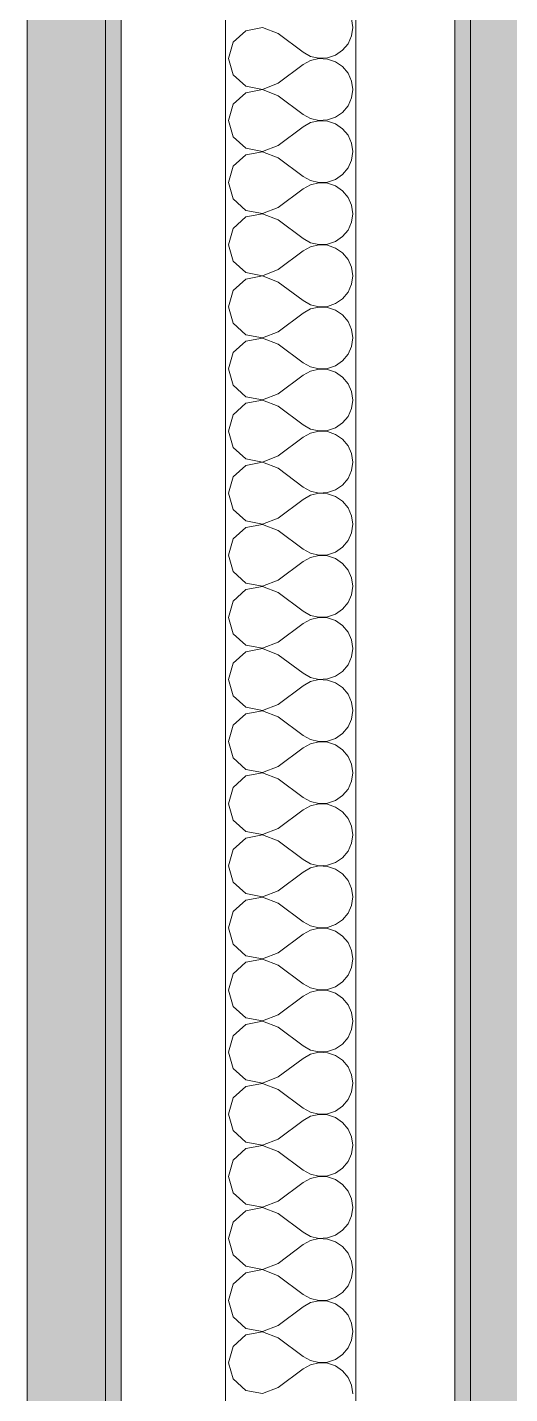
# Model space of a CAD drawing. Header units: millimetres. Extents: x -48147 to 1436659, y -488302 to 18123.
# Drawn here: x 1423918.6 to 1424011.1, y -481128 to -480866.1 of the extents above; entities that cross this region are included whole.
import ezdxf

# ---------------------------------------------------------------- set-up
doc = ezdxf.new("R2010")
doc.units = ezdxf.units.MM
doc.header["$MEASUREMENT"] = 0
doc.linetypes.add('Wipeout_Contour', pattern=[1000, 0, -1000])
doc.layers.add('New_A-25-M_Wall_Int', color=7, linetype='Continuous')
doc.layers.add('New_A-25-M_Wall_Int_Pen_No__1', color=7, linetype='Continuous', lineweight=13)
doc.layers.add('New_A-25-M_Wall_Int_Pen_No__107', color=7, linetype='Continuous', lineweight=15, true_color=0xa6a6a6)

# ---------------------------------------------------------------- blocks, each defined once
blk = doc.blocks.new('*X440', base_point=(1424163.9, -483032.8))
at = {"layer": 'New_A-25-M_Wall_Int_Pen_No__107', "linetype": 'Continuous'}
for p, q in [((1423981.01, -480866.13), (1423980.78, -480864.5)), ((1423960.49, -480866.76), (1423958.09, -480868.95)), ((1423963.69, -480866.15), (1423960.49, -480866.76)), ((1423966.72, -480867.32), (1423963.69, -480866.15)), ((1423966.72, -480867.32), (1423971.49, -480870.89)), ((1423980.78, -480867.76), (1423981.01, -480866.13)), ((1423958.09, -480868.95), (1423957.2, -480872.08)), ((1423979.07, -480870.52), (1423980.12, -480869.26)), ((1423980.12, -480869.26), (1423980.78, -480867.76)), ((1423957.2, -480872.08), (1423958.09, -480875.21)), ((1423971.49, -480870.89), (1423972.92, -480871.69)), ((1423972.92, -480872.48), (1423971.49, -480873.27)), ((1423972.92, -480871.69), (1423974.52, -480872.06)), ((1423974.52, -480872.11), (1423972.92, -480872.48)), ((1423974.52, -480872.06), (1423976.16, -480871.98)), ((1423976.16, -480872.19), (1423974.52, -480872.11)), ((1423976.16, -480871.98), (1423977.72, -480871.45)), ((1423977.72, -480872.71), (1423976.16, -480872.19)), ((1423977.72, -480871.45), (1423979.07, -480870.52)), ((1423979.07, -480873.64), (1423977.72, -480872.71)), ((1423958.09, -480875.21), (1423960.49, -480877.41)), ((1423966.72, -480876.84), (1423971.49, -480873.27)), ((1423980.12, -480874.91), (1423979.07, -480873.64)), ((1423980.78, -480876.41), (1423980.12, -480874.91)), ((1423960.49, -480877.41), (1423963.69, -480878.01)), ((1423963.69, -480878.06), (1423960.49, -480878.66)), ((1423963.69, -480878.01), (1423966.72, -480876.84)), ((1423966.72, -480879.23), (1423963.69, -480878.06)), ((1423981.01, -480878.04), (1423980.78, -480876.41)), ((1423980.78, -480879.66), (1423981.01, -480878.04)), ((1423960.49, -480878.66), (1423958.09, -480880.86)), ((1423966.72, -480879.23), (1423971.49, -480882.8)), ((1423980.12, -480881.16), (1423980.78, -480879.66)), ((1423958.09, -480880.86), (1423957.2, -480883.99)), ((1423971.49, -480882.8), (1423972.92, -480883.59)), ((1423977.72, -480883.36), (1423979.07, -480882.43)), ((1423979.07, -480882.43), (1423980.12, -480881.16)), ((1423957.2, -480883.99), (1423958.09, -480887.12)), ((1423966.72, -480888.75), (1423971.49, -480885.18)), ((1423972.92, -480884.38), (1423971.49, -480885.18)), ((1423972.92, -480883.59), (1423974.52, -480883.96)), ((1423974.52, -480884.01), (1423972.92, -480884.38)), ((1423974.52, -480883.96), (1423976.16, -480883.88)), ((1423976.16, -480884.09), (1423974.52, -480884.01)), ((1423976.16, -480883.88), (1423977.72, -480883.36)), ((1423977.72, -480884.62), (1423976.16, -480884.09)), ((1423979.07, -480885.55), (1423977.72, -480884.62)), ((1423980.12, -480886.81), (1423979.07, -480885.55)), ((1423958.09, -480887.12), (1423960.49, -480889.31)), ((1423980.78, -480888.31), (1423980.12, -480886.81)), ((1423981.01, -480889.94), (1423980.78, -480888.31)), ((1423960.49, -480890.57), (1423958.09, -480892.76)), ((1423960.49, -480889.31), (1423963.69, -480889.92)), ((1423963.69, -480889.96), (1423960.49, -480890.57)), ((1423963.69, -480889.92), (1423966.72, -480888.75)), ((1423966.72, -480891.13), (1423963.69, -480889.96)), ((1423966.72, -480891.13), (1423971.49, -480894.7)), ((1423980.78, -480891.57), (1423981.01, -480889.94)), ((1423958.09, -480892.76), (1423957.2, -480895.89)), ((1423979.07, -480894.33), (1423980.12, -480893.07)), ((1423980.12, -480893.07), (1423980.78, -480891.57)), ((1423957.2, -480895.89), (1423958.09, -480899.02)), ((1423971.49, -480894.7), (1423972.92, -480895.5)), ((1423972.92, -480896.29), (1423971.49, -480897.08)), ((1423972.92, -480895.5), (1423974.52, -480895.87)), ((1423974.52, -480895.92), (1423972.92, -480896.29)), ((1423974.52, -480895.87), (1423976.16, -480895.79)), ((1423976.16, -480896), (1423974.52, -480895.92)), ((1423976.16, -480895.79), (1423977.72, -480895.26)), ((1423977.72, -480896.52), (1423976.16, -480896)), ((1423977.72, -480895.26), (1423979.07, -480894.33)), ((1423958.09, -480899.02), (1423960.49, -480901.22)), ((1423966.72, -480900.65), (1423971.49, -480897.08)), ((1423979.07, -480897.45), (1423977.72, -480896.52)), ((1423980.12, -480898.72), (1423979.07, -480897.45)), ((1423980.78, -480900.22), (1423980.12, -480898.72)), ((1423960.49, -480901.22), (1423963.69, -480901.82)), ((1423963.69, -480901.82), (1423966.72, -480900.65)), ((1423981.01, -480901.84), (1423980.78, -480900.22)), ((1423960.49, -480902.47), (1423958.09, -480904.67)), ((1423963.69, -480901.87), (1423960.49, -480902.47)), ((1423966.72, -480903.04), (1423963.69, -480901.87)), ((1423966.72, -480903.04), (1423971.49, -480906.61)), ((1423980.12, -480904.97), (1423980.78, -480903.47)), ((1423980.78, -480903.47), (1423981.01, -480901.84)), ((1423958.09, -480904.67), (1423957.2, -480907.8)), ((1423971.49, -480906.61), (1423972.92, -480907.4)), ((1423977.72, -480907.17), (1423979.07, -480906.24)), ((1423979.07, -480906.24), (1423980.12, -480904.97)), ((1423957.2, -480907.8), (1423958.09, -480910.93)), ((1423966.72, -480912.56), (1423971.49, -480908.99)), ((1423972.92, -480908.19), (1423971.49, -480908.99)), ((1423972.92, -480907.4), (1423974.52, -480907.77)), ((1423974.52, -480907.82), (1423972.92, -480908.19)), ((1423974.52, -480907.77), (1423976.16, -480907.69)), ((1423976.16, -480907.9), (1423974.52, -480907.82)), ((1423976.16, -480907.69), (1423977.72, -480907.17)), ((1423977.72, -480908.43), (1423976.16, -480907.9)), ((1423979.07, -480909.36), (1423977.72, -480908.43)), ((1423980.12, -480910.62), (1423979.07, -480909.36)), ((1423958.09, -480910.93), (1423960.49, -480913.12)), ((1423980.78, -480912.12), (1423980.12, -480910.62)), ((1423981.01, -480913.75), (1423980.78, -480912.12)), ((1423960.49, -480914.38), (1423958.09, -480916.57)), ((1423960.49, -480913.12), (1423963.69, -480913.73)), ((1423963.69, -480913.77), (1423960.49, -480914.38)), ((1423963.69, -480913.73), (1423966.72, -480912.56)), ((1423966.72, -480914.94), (1423963.69, -480913.77)), ((1423980.78, -480915.38), (1423981.01, -480913.75)), ((1423958.09, -480916.57), (1423957.2, -480919.7)), ((1423966.72, -480914.94), (1423971.49, -480918.51)), ((1423979.07, -480918.14), (1423980.12, -480916.88)), ((1423980.12, -480916.88), (1423980.78, -480915.38)), ((1423957.2, -480919.7), (1423958.09, -480922.83)), ((1423971.49, -480918.51), (1423972.92, -480919.31)), ((1423972.92, -480919.31), (1423974.52, -480919.68)), ((1423974.52, -480919.73), (1423972.92, -480920.1)), ((1423974.52, -480919.68), (1423976.16, -480919.6)), ((1423976.16, -480919.81), (1423974.52, -480919.73)), ((1423976.16, -480919.6), (1423977.72, -480919.07)), ((1423977.72, -480920.33), (1423976.16, -480919.81)), ((1423977.72, -480919.07), (1423979.07, -480918.14)), ((1423966.72, -480924.46), (1423971.49, -480920.89)), ((1423972.92, -480920.1), (1423971.49, -480920.89)), ((1423979.07, -480921.26), (1423977.72, -480920.33)), ((1423980.12, -480922.52), (1423979.07, -480921.26)), ((1423980.78, -480924.03), (1423980.12, -480922.52)), ((1423958.09, -480922.83), (1423960.49, -480925.03)), ((1423960.49, -480925.03), (1423963.69, -480925.63)), ((1423963.69, -480925.63), (1423966.72, -480924.46)), ((1423981.01, -480925.65), (1423980.78, -480924.03)), ((1423960.49, -480926.28), (1423958.09, -480928.48)), ((1423963.69, -480925.68), (1423960.49, -480926.28)), ((1423966.72, -480926.84), (1423963.69, -480925.68)), ((1423966.72, -480926.84), (1423971.49, -480930.42)), ((1423980.12, -480928.78), (1423980.78, -480927.28)), ((1423980.78, -480927.28), (1423981.01, -480925.65)), ((1423958.09, -480928.48), (1423957.2, -480931.61)), ((1423971.49, -480930.42), (1423972.92, -480931.21)), ((1423977.72, -480930.98), (1423979.07, -480930.05)), ((1423979.07, -480930.05), (1423980.12, -480928.78)), ((1423957.2, -480931.61), (1423958.09, -480934.74)), ((1423966.72, -480936.37), (1423971.49, -480932.8)), ((1423972.92, -480932), (1423971.49, -480932.8)), ((1423972.92, -480931.21), (1423974.52, -480931.58)), ((1423974.52, -480931.63), (1423972.92, -480932)), ((1423974.52, -480931.58), (1423976.16, -480931.5)), ((1423976.16, -480931.71), (1423974.52, -480931.63)), ((1423976.16, -480931.5), (1423977.72, -480930.98)), ((1423977.72, -480932.23), (1423976.16, -480931.71)), ((1423979.07, -480933.16), (1423977.72, -480932.23)), ((1423958.09, -480934.74), (1423960.49, -480936.93)), ((1423980.12, -480934.43), (1423979.07, -480933.16)), ((1423980.78, -480935.93), (1423980.12, -480934.43)), ((1423960.49, -480938.19), (1423958.09, -480940.38)), ((1423960.49, -480936.93), (1423963.69, -480937.53)), ((1423963.69, -480937.58), (1423960.49, -480938.19)), ((1423963.69, -480937.53), (1423966.72, -480936.37)), ((1423966.72, -480938.75), (1423963.69, -480937.58)), ((1423981.01, -480937.56), (1423980.78, -480935.93)), ((1423980.78, -480939.19), (1423981.01, -480937.56)), ((1423958.09, -480940.38), (1423957.2, -480943.51)), ((1423966.72, -480938.75), (1423971.49, -480942.32)), ((1423979.07, -480941.95), (1423980.12, -480940.69)), ((1423980.12, -480940.69), (1423980.78, -480939.19)), ((1423957.2, -480943.51), (1423958.09, -480946.64)), ((1423971.49, -480942.32), (1423972.92, -480943.12)), ((1423972.92, -480943.12), (1423974.52, -480943.49)), ((1423974.52, -480943.54), (1423972.92, -480943.91)), ((1423974.52, -480943.49), (1423976.16, -480943.41)), ((1423976.16, -480943.61), (1423974.52, -480943.54)), ((1423976.16, -480943.41), (1423977.72, -480942.88)), ((1423977.72, -480942.88), (1423979.07, -480941.95)), ((1423966.72, -480948.27), (1423971.49, -480944.7)), ((1423972.92, -480943.91), (1423971.49, -480944.7)), ((1423977.72, -480944.14), (1423976.16, -480943.61)), ((1423979.07, -480945.07), (1423977.72, -480944.14)), ((1423980.12, -480946.33), (1423979.07, -480945.07)), ((1423958.09, -480946.64), (1423960.49, -480948.84)), ((1423963.69, -480949.44), (1423966.72, -480948.27)), ((1423980.78, -480947.84), (1423980.12, -480946.33)), ((1423981.01, -480949.46), (1423980.78, -480947.84)), ((1423960.49, -480950.09), (1423958.09, -480952.29)), ((1423960.49, -480948.84), (1423963.69, -480949.44)), ((1423963.69, -480949.49), (1423960.49, -480950.09)), ((1423966.72, -480950.65), (1423963.69, -480949.49)), ((1423966.72, -480950.65), (1423971.49, -480954.23)), ((1423980.12, -480952.59), (1423980.78, -480951.09)), ((1423980.78, -480951.09), (1423981.01, -480949.46)), ((1423958.09, -480952.29), (1423957.2, -480955.42)), ((1423977.72, -480954.79), (1423979.07, -480953.86)), ((1423979.07, -480953.86), (1423980.12, -480952.59)), ((1423957.2, -480955.42), (1423958.09, -480958.55)), ((1423966.72, -480960.18), (1423971.49, -480956.61)), ((1423971.49, -480954.23), (1423972.92, -480955.02)), ((1423972.92, -480955.81), (1423971.49, -480956.61)), ((1423972.92, -480955.02), (1423974.52, -480955.39)), ((1423974.52, -480955.44), (1423972.92, -480955.81)), ((1423974.52, -480955.39), (1423976.16, -480955.31)), ((1423976.16, -480955.52), (1423974.52, -480955.44)), ((1423976.16, -480955.31), (1423977.72, -480954.79)), ((1423977.72, -480956.04), (1423976.16, -480955.52)), ((1423979.07, -480956.97), (1423977.72, -480956.04)), ((1423958.09, -480958.55), (1423960.49, -480960.74)), ((1423980.12, -480958.24), (1423979.07, -480956.97)), ((1423980.78, -480959.74), (1423980.12, -480958.24)), ((1423960.49, -480960.74), (1423963.69, -480961.34)), ((1423963.69, -480961.39), (1423960.49, -480962)), ((1423963.69, -480961.34), (1423966.72, -480960.18)), ((1423966.72, -480962.56), (1423963.69, -480961.39)), ((1423981.01, -480961.37), (1423980.78, -480959.74)), ((1423980.78, -480962.99), (1423981.01, -480961.37)), ((1423958.09, -480964.19), (1423957.2, -480967.32)), ((1423960.49, -480962), (1423958.09, -480964.19)), ((1423966.72, -480962.56), (1423971.49, -480966.13)), ((1423979.07, -480965.76), (1423980.12, -480964.5)), ((1423980.12, -480964.5), (1423980.78, -480962.99)), ((1423971.49, -480966.13), (1423972.92, -480966.92)), ((1423972.92, -480966.92), (1423974.52, -480967.3)), ((1423976.16, -480967.22), (1423977.72, -480966.69)), ((1423977.72, -480966.69), (1423979.07, -480965.76)), ((1423957.2, -480967.32), (1423958.09, -480970.45)), ((1423966.72, -480972.08), (1423971.49, -480968.51)), ((1423972.92, -480967.72), (1423971.49, -480968.51)), ((1423974.52, -480967.34), (1423972.92, -480967.72)), ((1423974.52, -480967.3), (1423976.16, -480967.22)), ((1423976.16, -480967.42), (1423974.52, -480967.34)), ((1423977.72, -480967.95), (1423976.16, -480967.42)), ((1423979.07, -480968.88), (1423977.72, -480967.95)), ((1423980.12, -480970.14), (1423979.07, -480968.88)), ((1423958.09, -480970.45), (1423960.49, -480972.64)), ((1423963.69, -480973.25), (1423966.72, -480972.08)), ((1423980.78, -480971.65), (1423980.12, -480970.14)), ((1423981.01, -480973.27), (1423980.78, -480971.65)), ((1423960.49, -480973.9), (1423958.09, -480976.1)), ((1423960.49, -480972.64), (1423963.69, -480973.25)), ((1423963.69, -480973.3), (1423960.49, -480973.9)), ((1423966.72, -480974.46), (1423963.69, -480973.3)), ((1423966.72, -480974.46), (1423971.49, -480978.04)), ((1423980.12, -480976.4), (1423980.78, -480974.9)), ((1423980.78, -480974.9), (1423981.01, -480973.27)), ((1423958.09, -480976.1), (1423957.2, -480979.23)), ((1423979.07, -480977.67), (1423980.12, -480976.4)), ((1423957.2, -480979.23), (1423958.09, -480982.35)), ((1423971.49, -480978.04), (1423972.92, -480978.83)), ((1423972.92, -480979.62), (1423971.49, -480980.42)), ((1423972.92, -480978.83), (1423974.52, -480979.2)), ((1423974.52, -480979.25), (1423972.92, -480979.62)), ((1423974.52, -480979.2), (1423976.16, -480979.12)), ((1423976.16, -480979.33), (1423974.52, -480979.25)), ((1423976.16, -480979.12), (1423977.72, -480978.6)), ((1423977.72, -480979.85), (1423976.16, -480979.33)), ((1423977.72, -480978.6), (1423979.07, -480977.67)), ((1423979.07, -480980.78), (1423977.72, -480979.85)), ((1423958.09, -480982.35), (1423960.49, -480984.55)), ((1423966.72, -480983.99), (1423971.49, -480980.42)), ((1423980.12, -480982.05), (1423979.07, -480980.78)), ((1423980.78, -480983.55), (1423980.12, -480982.05)), ((1423960.49, -480984.55), (1423963.69, -480985.15)), ((1423963.69, -480985.2), (1423960.49, -480985.81)), ((1423963.69, -480985.15), (1423966.72, -480983.99)), ((1423966.72, -480986.37), (1423963.69, -480985.2)), ((1423981.01, -480985.18), (1423980.78, -480983.55)), ((1423980.78, -480986.8), (1423981.01, -480985.18)), ((1423958.09, -480988), (1423957.2, -480991.13)), ((1423960.49, -480985.81), (1423958.09, -480988)), ((1423966.72, -480986.37), (1423971.49, -480989.94)), ((1423980.12, -480988.31), (1423980.78, -480986.8)), ((1423971.49, -480989.94), (1423972.92, -480990.73)), ((1423976.16, -480991.03), (1423977.72, -480990.5)), ((1423977.72, -480990.5), (1423979.07, -480989.57)), ((1423979.07, -480989.57), (1423980.12, -480988.31)), ((1423957.2, -480991.13), (1423958.09, -480994.26)), ((1423966.72, -480995.89), (1423971.49, -480992.32)), ((1423972.92, -480991.53), (1423971.49, -480992.32)), ((1423972.92, -480990.73), (1423974.52, -480991.11)), ((1423974.52, -480991.15), (1423972.92, -480991.53)), ((1423974.52, -480991.11), (1423976.16, -480991.03)), ((1423976.16, -480991.23), (1423974.52, -480991.15)), ((1423977.72, -480991.76), (1423976.16, -480991.23)), ((1423979.07, -480992.69), (1423977.72, -480991.76)), ((1423980.12, -480993.95), (1423979.07, -480992.69)), ((1423958.09, -480994.26), (1423960.49, -480996.45)), ((1423963.69, -480997.06), (1423966.72, -480995.89)), ((1423980.78, -480995.46), (1423980.12, -480993.95)), ((1423981.01, -480997.08), (1423980.78, -480995.46)), ((1423960.49, -480997.71), (1423958.09, -480999.91)), ((1423960.49, -480996.45), (1423963.69, -480997.06)), ((1423963.69, -480997.11), (1423960.49, -480997.71)), ((1423966.72, -480998.27), (1423963.69, -480997.11)), ((1423966.72, -480998.27), (1423971.49, -481001.84)), ((1423980.78, -480998.71), (1423981.01, -480997.08)), ((1423958.09, -480999.91), (1423957.2, -481003.04)), ((1423979.07, -481001.48), (1423980.12, -481000.21)), ((1423980.12, -481000.21), (1423980.78, -480998.71)), ((1423957.2, -481003.04), (1423958.09, -481006.16)), ((1423971.49, -481001.84), (1423972.92, -481002.64)), ((1423972.92, -481003.43), (1423971.49, -481004.23)), ((1423972.92, -481002.64), (1423974.52, -481003.01)), ((1423974.52, -481003.06), (1423972.92, -481003.43)), ((1423974.52, -481003.01), (1423976.16, -481002.93)), ((1423976.16, -481003.14), (1423974.52, -481003.06)), ((1423976.16, -481002.93), (1423977.72, -481002.41)), ((1423977.72, -481003.66), (1423976.16, -481003.14)), ((1423977.72, -481002.41), (1423979.07, -481001.48)), ((1423979.07, -481004.59), (1423977.72, -481003.66)), ((1423958.09, -481006.16), (1423960.49, -481008.36)), ((1423966.72, -481007.8), (1423971.49, -481004.23)), ((1423980.12, -481005.86), (1423979.07, -481004.59)), ((1423980.78, -481007.36), (1423980.12, -481005.86)), ((1423960.49, -481008.36), (1423963.69, -481008.96)), ((1423963.69, -481009.01), (1423960.49, -481009.62)), ((1423963.69, -481008.96), (1423966.72, -481007.8)), ((1423966.72, -481010.18), (1423963.69, -481009.01)), ((1423981.01, -481008.99), (1423980.78, -481007.36)), ((1423980.78, -481010.61), (1423981.01, -481008.99)), ((1423960.49, -481009.62), (1423958.09, -481011.81)), ((1423966.72, -481010.18), (1423971.49, -481013.75)), ((1423980.12, -481012.12), (1423980.78, -481010.61)), ((1423958.09, -481011.81), (1423957.2, -481014.94)), ((1423971.49, -481013.75), (1423972.92, -481014.54)), ((1423977.72, -481014.31), (1423979.07, -481013.38)), ((1423979.07, -481013.38), (1423980.12, -481012.12)), ((1423957.2, -481014.94), (1423958.09, -481018.07)), ((1423966.72, -481019.7), (1423971.49, -481016.13)), ((1423972.92, -481015.34), (1423971.49, -481016.13)), ((1423972.92, -481014.54), (1423974.52, -481014.92)), ((1423974.52, -481014.96), (1423972.92, -481015.34)), ((1423974.52, -481014.92), (1423976.16, -481014.84)), ((1423976.16, -481015.04), (1423974.52, -481014.96)), ((1423976.16, -481014.84), (1423977.72, -481014.31)), ((1423977.72, -481015.57), (1423976.16, -481015.04)), ((1423979.07, -481016.5), (1423977.72, -481015.57)), ((1423980.12, -481017.76), (1423979.07, -481016.5)), ((1423958.09, -481018.07), (1423960.49, -481020.26)), ((1423980.78, -481019.27), (1423980.12, -481017.76)), ((1423981.01, -481020.89), (1423980.78, -481019.27)), ((1423960.49, -481021.52), (1423958.09, -481023.72)), ((1423960.49, -481020.26), (1423963.69, -481020.87)), ((1423963.69, -481020.92), (1423960.49, -481021.52)), ((1423963.69, -481020.87), (1423966.72, -481019.7)), ((1423966.72, -481022.08), (1423963.69, -481020.92)), ((1423966.72, -481022.08), (1423971.49, -481025.65)), ((1423980.78, -481022.52), (1423981.01, -481020.89)), ((1423958.09, -481023.72), (1423957.2, -481026.84)), ((1423979.07, -481025.29), (1423980.12, -481024.02)), ((1423980.12, -481024.02), (1423980.78, -481022.52)), ((1423957.2, -481026.84), (1423958.09, -481029.97)), ((1423971.49, -481025.65), (1423972.92, -481026.45)), ((1423972.92, -481027.24), (1423971.49, -481028.04)), ((1423972.92, -481026.45), (1423974.52, -481026.82)), ((1423974.52, -481026.87), (1423972.92, -481027.24)), ((1423974.52, -481026.82), (1423976.16, -481026.74)), ((1423976.16, -481026.95), (1423974.52, -481026.87)), ((1423976.16, -481026.74), (1423977.72, -481026.22)), ((1423977.72, -481027.47), (1423976.16, -481026.95)), ((1423977.72, -481026.22), (1423979.07, -481025.29)), ((1423958.09, -481029.97), (1423960.49, -481032.17)), ((1423966.72, -481031.61), (1423971.49, -481028.04)), ((1423979.07, -481028.4), (1423977.72, -481027.47)), ((1423980.12, -481029.67), (1423979.07, -481028.4)), ((1423980.78, -481031.17), (1423980.12, -481029.67)), ((1423960.49, -481032.17), (1423963.69, -481032.77)), ((1423963.69, -481032.77), (1423966.72, -481031.61)), ((1423981.01, -481032.8), (1423980.78, -481031.17)), ((1423960.49, -481033.43), (1423958.09, -481035.62)), ((1423963.69, -481032.82), (1423960.49, -481033.43)), ((1423966.72, -481033.99), (1423963.69, -481032.82)), ((1423966.72, -481033.99), (1423971.49, -481037.56)), ((1423980.12, -481035.93), (1423980.78, -481034.42)), ((1423980.78, -481034.42), (1423981.01, -481032.8)), ((1423958.09, -481035.62), (1423957.2, -481038.75)), ((1423971.49, -481037.56), (1423972.92, -481038.35)), ((1423977.72, -481038.12), (1423979.07, -481037.19)), ((1423979.07, -481037.19), (1423980.12, -481035.93)), ((1423957.2, -481038.75), (1423958.09, -481041.88)), ((1423966.72, -481043.51), (1423971.49, -481039.94)), ((1423972.92, -481039.15), (1423971.49, -481039.94)), ((1423972.92, -481038.35), (1423974.52, -481038.73)), ((1423974.52, -481038.77), (1423972.92, -481039.15)), ((1423974.52, -481038.73), (1423976.16, -481038.65)), ((1423976.16, -481038.85), (1423974.52, -481038.77)), ((1423976.16, -481038.65), (1423977.72, -481038.12)), ((1423977.72, -481039.38), (1423976.16, -481038.85)), ((1423979.07, -481040.31), (1423977.72, -481039.38)), ((1423980.12, -481041.57), (1423979.07, -481040.31)), ((1423958.09, -481041.88), (1423960.49, -481044.07)), ((1423980.78, -481043.08), (1423980.12, -481041.57)), ((1423981.01, -481044.7), (1423980.78, -481043.08)), ((1423960.49, -481045.33), (1423958.09, -481047.52)), ((1423960.49, -481044.07), (1423963.69, -481044.68)), ((1423963.69, -481044.73), (1423960.49, -481045.33)), ((1423963.69, -481044.68), (1423966.72, -481043.51)), ((1423966.72, -481045.89), (1423963.69, -481044.73)), ((1423980.78, -481046.33), (1423981.01, -481044.7)), ((1423958.09, -481047.52), (1423957.2, -481050.65)), ((1423966.72, -481045.89), (1423971.49, -481049.46)), ((1423979.07, -481049.1), (1423980.12, -481047.83)), ((1423980.12, -481047.83), (1423980.78, -481046.33)), ((1423957.2, -481050.65), (1423958.09, -481053.78)), ((1423971.49, -481049.46), (1423972.92, -481050.26)), ((1423972.92, -481050.26), (1423974.52, -481050.63)), ((1423974.52, -481050.68), (1423972.92, -481051.05)), ((1423974.52, -481050.63), (1423976.16, -481050.55)), ((1423976.16, -481050.76), (1423974.52, -481050.68)), ((1423976.16, -481050.55), (1423977.72, -481050.03)), ((1423977.72, -481051.28), (1423976.16, -481050.76)), ((1423977.72, -481050.03), (1423979.07, -481049.1)), ((1423966.72, -481055.42), (1423971.49, -481051.84)), ((1423972.92, -481051.05), (1423971.49, -481051.84)), ((1423979.07, -481052.21), (1423977.72, -481051.28)), ((1423980.12, -481053.48), (1423979.07, -481052.21)), ((1423980.78, -481054.98), (1423980.12, -481053.48)), ((1423958.09, -481053.78), (1423960.49, -481055.98)), ((1423960.49, -481055.98), (1423963.69, -481056.58)), ((1423963.69, -481056.58), (1423966.72, -481055.42)), ((1423981.01, -481056.61), (1423980.78, -481054.98)), ((1423960.49, -481057.23), (1423958.09, -481059.43)), ((1423963.69, -481056.63), (1423960.49, -481057.23)), ((1423966.72, -481057.8), (1423963.69, -481056.63)), ((1423966.72, -481057.8), (1423971.49, -481061.37)), ((1423980.12, -481059.74), (1423980.78, -481058.23)), ((1423980.78, -481058.23), (1423981.01, -481056.61)), ((1423958.09, -481059.43), (1423957.2, -481062.56)), ((1423971.49, -481061.37), (1423972.92, -481062.16)), ((1423977.72, -481061.93), (1423979.07, -481061)), ((1423979.07, -481061), (1423980.12, -481059.74)), ((1423957.2, -481062.56), (1423958.09, -481065.69)), ((1423966.72, -481067.32), (1423971.49, -481063.75)), ((1423972.92, -481062.95), (1423971.49, -481063.75)), ((1423972.92, -481062.16), (1423974.52, -481062.53)), ((1423974.52, -481062.58), (1423972.92, -481062.95)), ((1423974.52, -481062.53), (1423976.16, -481062.46)), ((1423976.16, -481062.66), (1423974.52, -481062.58)), ((1423976.16, -481062.46), (1423977.72, -481061.93)), ((1423977.72, -481063.19), (1423976.16, -481062.66)), ((1423979.07, -481064.12), (1423977.72, -481063.19)), ((1423958.09, -481065.69), (1423960.49, -481067.88)), ((1423980.12, -481065.38), (1423979.07, -481064.12)), ((1423980.78, -481066.88), (1423980.12, -481065.38)), ((1423960.49, -481069.14), (1423958.09, -481071.33)), ((1423960.49, -481067.88), (1423963.69, -481068.49)), ((1423963.69, -481068.54), (1423960.49, -481069.14)), ((1423963.69, -481068.49), (1423966.72, -481067.32)), ((1423966.72, -481069.7), (1423963.69, -481068.54)), ((1423981.01, -481068.51), (1423980.78, -481066.88)), ((1423980.78, -481070.14), (1423981.01, -481068.51)), ((1423958.09, -481071.33), (1423957.2, -481074.46)), ((1423966.72, -481069.7), (1423971.49, -481073.27)), ((1423979.07, -481072.91), (1423980.12, -481071.64)), ((1423980.12, -481071.64), (1423980.78, -481070.14)), ((1423957.2, -481074.46), (1423958.09, -481077.59)), ((1423971.49, -481073.27), (1423972.92, -481074.07)), ((1423972.92, -481074.07), (1423974.52, -481074.44)), ((1423974.52, -481074.49), (1423972.92, -481074.86)), ((1423974.52, -481074.44), (1423976.16, -481074.36)), ((1423976.16, -481074.57), (1423974.52, -481074.49)), ((1423976.16, -481074.36), (1423977.72, -481073.84)), ((1423977.72, -481073.84), (1423979.07, -481072.91)), ((1423966.72, -481079.23), (1423971.49, -481075.65)), ((1423972.92, -481074.86), (1423971.49, -481075.65)), ((1423977.72, -481075.09), (1423976.16, -481074.57)), ((1423979.07, -481076.02), (1423977.72, -481075.09)), ((1423980.12, -481077.29), (1423979.07, -481076.02)), ((1423958.09, -481077.59), (1423960.49, -481079.79)), ((1423963.69, -481080.39), (1423966.72, -481079.23)), ((1423980.78, -481078.79), (1423980.12, -481077.29)), ((1423981.01, -481080.42), (1423980.78, -481078.79)), ((1423960.49, -481081.04), (1423958.09, -481083.24)), ((1423960.49, -481079.79), (1423963.69, -481080.39)), ((1423963.69, -481080.44), (1423960.49, -481081.04)), ((1423966.72, -481081.61), (1423963.69, -481080.44)), ((1423966.72, -481081.61), (1423971.49, -481085.18)), ((1423980.12, -481083.55), (1423980.78, -481082.04)), ((1423980.78, -481082.04), (1423981.01, -481080.42)), ((1423958.09, -481083.24), (1423957.2, -481086.37)), ((1423977.72, -481085.74), (1423979.07, -481084.81)), ((1423979.07, -481084.81), (1423980.12, -481083.55)), ((1423957.2, -481086.37), (1423958.09, -481089.5)), ((1423966.72, -481091.13), (1423971.49, -481087.56)), ((1423971.49, -481085.18), (1423972.92, -481085.97)), ((1423972.92, -481086.76), (1423971.49, -481087.56)), ((1423972.92, -481085.97), (1423974.52, -481086.34)), ((1423974.52, -481086.39), (1423972.92, -481086.76)), ((1423974.52, -481086.34), (1423976.16, -481086.26)), ((1423976.16, -481086.47), (1423974.52, -481086.39)), ((1423976.16, -481086.26), (1423977.72, -481085.74)), ((1423977.72, -481087), (1423976.16, -481086.47)), ((1423979.07, -481087.93), (1423977.72, -481087)), ((1423958.09, -481089.5), (1423960.49, -481091.69)), ((1423980.12, -481089.19), (1423979.07, -481087.93)), ((1423980.78, -481090.69), (1423980.12, -481089.19)), ((1423960.49, -481091.69), (1423963.69, -481092.3)), ((1423963.69, -481092.34), (1423960.49, -481092.95)), ((1423963.69, -481092.3), (1423966.72, -481091.13)), ((1423966.72, -481093.51), (1423963.69, -481092.34)), ((1423981.01, -481092.32), (1423980.78, -481090.69)), ((1423980.78, -481093.95), (1423981.01, -481092.32)), ((1423958.09, -481095.14), (1423957.2, -481098.27)), ((1423960.49, -481092.95), (1423958.09, -481095.14)), ((1423966.72, -481093.51), (1423971.49, -481097.08)), ((1423979.07, -481096.71), (1423980.12, -481095.45)), ((1423980.12, -481095.45), (1423980.78, -481093.95)), ((1423971.49, -481097.08), (1423972.92, -481097.88)), ((1423972.92, -481097.88), (1423974.52, -481098.25)), ((1423976.16, -481098.17), (1423977.72, -481097.64)), ((1423977.72, -481097.64), (1423979.07, -481096.71)), ((1423957.2, -481098.27), (1423958.09, -481101.4)), ((1423966.72, -481103.04), (1423971.49, -481099.46)), ((1423972.92, -481098.67), (1423971.49, -481099.46)), ((1423974.52, -481098.3), (1423972.92, -481098.67)), ((1423974.52, -481098.25), (1423976.16, -481098.17)), ((1423976.16, -481098.38), (1423974.52, -481098.3)), ((1423977.72, -481098.9), (1423976.16, -481098.38)), ((1423979.07, -481099.83), (1423977.72, -481098.9)), ((1423980.12, -481101.1), (1423979.07, -481099.83)), ((1423958.09, -481101.4), (1423960.49, -481103.6)), ((1423963.69, -481104.2), (1423966.72, -481103.04)), ((1423980.78, -481102.6), (1423980.12, -481101.1)), ((1423981.01, -481104.23), (1423980.78, -481102.6)), ((1423960.49, -481104.85), (1423958.09, -481107.05)), ((1423960.49, -481103.6), (1423963.69, -481104.2)), ((1423963.69, -481104.25), (1423960.49, -481104.85)), ((1423966.72, -481105.42), (1423963.69, -481104.25)), ((1423966.72, -481105.42), (1423971.49, -481108.99)), ((1423980.12, -481107.35), (1423980.78, -481105.85)), ((1423980.78, -481105.85), (1423981.01, -481104.23)), ((1423958.09, -481107.05), (1423957.2, -481110.18)), ((1423979.07, -481108.62), (1423980.12, -481107.35)), ((1423957.2, -481110.18), (1423958.09, -481113.31)), ((1423971.49, -481108.99), (1423972.92, -481109.78)), ((1423972.92, -481110.57), (1423971.49, -481111.37)), ((1423972.92, -481109.78), (1423974.52, -481110.15)), ((1423974.52, -481110.2), (1423972.92, -481110.57)), ((1423974.52, -481110.15), (1423976.16, -481110.07)), ((1423976.16, -481110.28), (1423974.52, -481110.2)), ((1423976.16, -481110.07), (1423977.72, -481109.55)), ((1423977.72, -481110.81), (1423976.16, -481110.28)), ((1423977.72, -481109.55), (1423979.07, -481108.62)), ((1423979.07, -481111.74), (1423977.72, -481110.81)), ((1423958.09, -481113.31), (1423960.49, -481115.5)), ((1423966.72, -481114.94), (1423971.49, -481111.37)), ((1423980.12, -481113), (1423979.07, -481111.74)), ((1423980.78, -481114.5), (1423980.12, -481113)), ((1423960.49, -481115.5), (1423963.69, -481116.11)), ((1423963.69, -481116.15), (1423960.49, -481116.76)), ((1423963.69, -481116.11), (1423966.72, -481114.94)), ((1423966.72, -481117.32), (1423963.69, -481116.15)), ((1423981.01, -481116.13), (1423980.78, -481114.5)), ((1423980.78, -481117.76), (1423981.01, -481116.13)), ((1423958.09, -481118.95), (1423957.2, -481122.08)), ((1423960.49, -481116.76), (1423958.09, -481118.95)), ((1423966.72, -481117.32), (1423971.49, -481120.89)), ((1423980.12, -481119.26), (1423980.78, -481117.76)), ((1423971.49, -481120.89), (1423972.92, -481121.69)), ((1423976.16, -481121.98), (1423977.72, -481121.45)), ((1423977.72, -481121.45), (1423979.07, -481120.52)), ((1423979.07, -481120.52), (1423980.12, -481119.26)), ((1423957.2, -481122.08), (1423958.09, -481125.21)), ((1423966.72, -481126.84), (1423971.49, -481123.27)), ((1423972.92, -481122.48), (1423971.49, -481123.27)), ((1423972.92, -481121.69), (1423974.52, -481122.06)), ((1423974.52, -481122.11), (1423972.92, -481122.48)), ((1423974.52, -481122.06), (1423976.16, -481121.98)), ((1423976.16, -481122.19), (1423974.52, -481122.11)), ((1423977.72, -481122.71), (1423976.16, -481122.19)), ((1423979.07, -481123.64), (1423977.72, -481122.71)), ((1423980.12, -481124.91), (1423979.07, -481123.64)), ((1423958.09, -481125.21), (1423960.49, -481127.41)), ((1423963.69, -481128.01), (1423966.72, -481126.84)), ((1423980.78, -481126.41), (1423980.12, -481124.91)), ((1423981.01, -481128.04), (1423980.78, -481126.41)), ((1423960.49, -481127.41), (1423963.69, -481128.01))]:
    blk.add_line(p, q, dxfattribs=at)
blk = doc.blocks.new('Section Elem_410_2', base_point=(1424163.9, -483032.8))
at = {"layer": 'New_A-25-M_Wall_Int_Pen_No__107', "linetype": 'Continuous'}
for points in [[(1423918.6, -479432.8), (1423918.6, -483032.8), (1423933.6, -483032.8), (1423933.6, -479432.8)], [(1424003.6, -483032.8), (1424018.6, -483032.8), (1424018.6, -479432.8), (1424003.6, -479432.8)]]:
    blk.add_hatch(color=256, dxfattribs=at).paths.add_polyline_path(points)
at = {"layer": 'New_A-25-M_Wall_Int_Pen_No__107', "linetype": 'Continuous', "lineweight": 0, "true_color": 0x535353}
blk.add_hatch(color=251, dxfattribs=at).paths.add_polyline_path([(1423933.6, -483032.8), (1423936.6, -483032.8), (1423936.6, -479432.8), (1423933.6, -479432.8)])
at = {"layer": 'New_A-25-M_Wall_Int_Pen_No__1', "linetype": 'Continuous'}
for p, q in [((1423933.6, -479432.8), (1423933.6, -483032.8)), ((1424003.6, -479432.8), (1424003.6, -483032.8)), ((1423918.6, -480032.8), (1423918.6, -483032.8))]:
    blk.add_line(p, q, dxfattribs=at)
at = {"color": 254, "linetype": 'Wipeout_Contour', "lineweight": 0, "ltscale": 6012269.916096348}
blk.add_wipeout([(1423936.6, -483032.8), (1423956.6, -483032.8), (1423956.6, -479432.8), (1423936.6, -479432.8)], dxfattribs=at).dxf.layer = 'New_A-25-M_Wall_Int'
at = {"layer": 'New_A-25-M_Wall_Int_Pen_No__1', "linetype": 'Continuous'}
blk.add_line((1423936.6, -479432.8), (1423936.6, -483032.8), dxfattribs=at)
at = {"color": 254, "linetype": 'Wipeout_Contour', "lineweight": 0, "ltscale": 6012355.178622401}
blk.add_wipeout([(1423956.6, -483032.8), (1423981.6, -483032.8), (1423981.6, -479432.8), (1423956.6, -479432.8)], dxfattribs=at).dxf.layer = 'New_A-25-M_Wall_Int'
at = {"layer": 'New_A-25-M_Wall_Int_Pen_No__1', "linetype": 'Continuous'}
blk.add_line((1423956.6, -479432.8), (1423956.6, -483032.8), dxfattribs=at)
at = {"layer": 'New_A-25-M_Wall_Int'}
blk.add_blockref('*X440', (1424163.9, -483032.8), dxfattribs=at)
at = {"color": 254, "linetype": 'Wipeout_Contour', "lineweight": 0, "ltscale": 6012438.546540481}
blk.add_wipeout([(1423981.6, -483032.8), (1424000.6, -483032.8), (1424000.6, -479432.8), (1423981.6, -479432.8)], dxfattribs=at).dxf.layer = 'New_A-25-M_Wall_Int'
at = {"layer": 'New_A-25-M_Wall_Int_Pen_No__107', "linetype": 'Continuous', "lineweight": 0, "true_color": 0x535353}
blk.add_hatch(color=251, dxfattribs=at).paths.add_polyline_path([(1424000.6, -483032.8), (1424003.6, -483032.8), (1424003.6, -479432.8), (1424000.6, -479432.8)])
at = {"layer": 'New_A-25-M_Wall_Int_Pen_No__1', "linetype": 'Continuous'}
for p, q in [((1423981.6, -479432.8), (1423981.6, -483032.8)), ((1424000.6, -479432.8), (1424000.6, -483032.8))]:
    blk.add_line(p, q, dxfattribs=at)

msp = doc.modelspace()

# ---------------------------------------------------------------- block references
at = {"layer": 'New_A-25-M_Wall_Int'}
msp.add_blockref('Section Elem_410_2', (1424163.9, -483032.8), dxfattribs=at)

doc.saveas('drawing.dxf')
